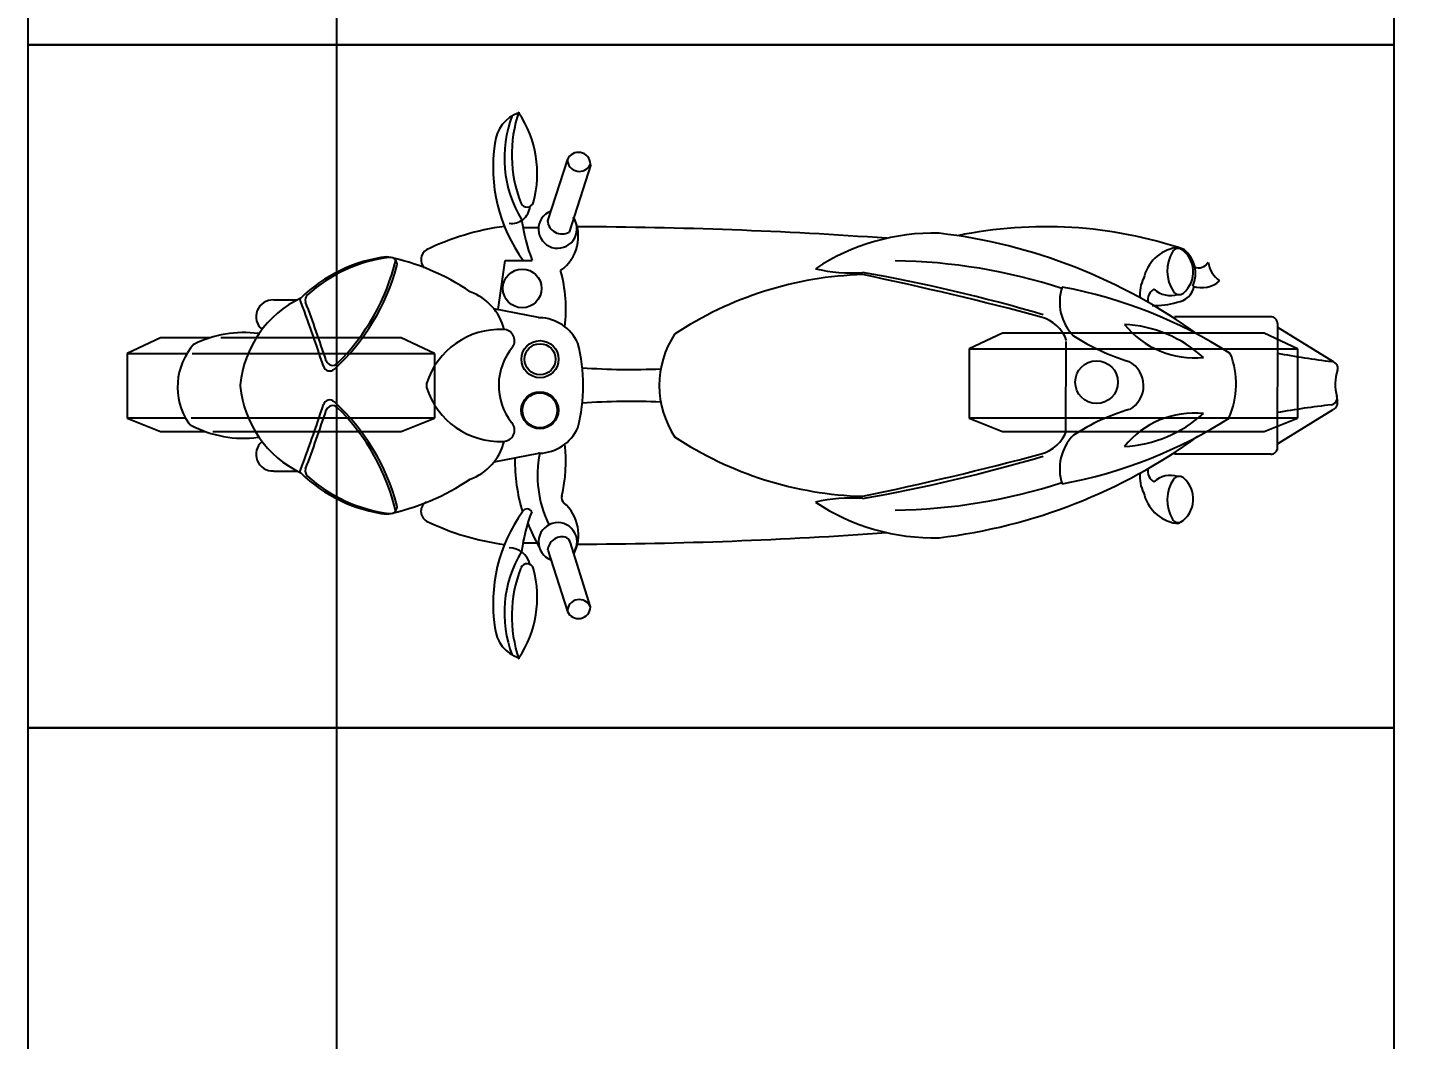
# Model space of a CAD drawing. Header units: feet. Extents: x 109753 to 150441, y 47761 to 75080.
# Drawn here: x 125996.8 to 126058.2, y 50818.3 to 50862.7 of the extents above; entities that cross this region are included whole.
import ezdxf

# ---------------------------------------------------------------- set-up
doc = ezdxf.new("R2010")
doc.units = ezdxf.units.FT
doc.header["$LTSCALE"] = 50
doc.header["$MEASUREMENT"] = 0
doc.header["$PDMODE"] = 3
doc.header["$PDSIZE"] = -10
doc.linetypes.add('ACAD_ISO04W100', pattern=[30, 24, -3, 0, -3])
doc.layers.add('DIMENSION', color=5, linetype='Continuous', lineweight=15)
doc.styles.add('TIMES', font='arial.ttf')
doc.dimstyles.new("1-8'", dxfattribs={"dimtxt": 6, "dimasz": 3, "dimexe": 2, "dimexo": 1, "dimgap": 2, "dimtad": 1, "dimdec": 0, "dimzin": 3, "dimdsep": 46, "dimlunit": 4, "dimtxsty": 'TIMES', "dimblk": 'ARCHTICK', "dimcen": 8, "dimdle": 2, "dimclrt": 7, "dimadec": 0, "dimazin": 0, "dimtfac": 1, "dimtdec": 0, "dimtix": 1, "dimtmove": 0, "dimatfit": 3, "dimfxl": 2, "dimfxlon": 1, "dimarcsym": 0})

# ---------------------------------------------------------------- blocks, each defined once
blk = doc.blocks.new('_ArchTick')
at = {"color": 0, "linetype": 'ByBlock', "const_width": 0.15}
blk.add_lwpolyline([(-0.5, -0.5), (0.5, 0.5)], dxfattribs=at)
blk = doc.blocks.new('*D878')
at = {"layer": 'Defpoints', "color": 0, "transparency": 16777216}
for p in [(126019.328, 50912.788), (126019.328, 50696.67), (126127.328, 50696.67)]:
    blk.add_point(p, dxfattribs=at)
at = {"layer": 'DIMENSION', "color": 0, "lineweight": -2, "transparency": 16777216}
for p, q in [((126127.328, 50914.788), (126127.328, 50694.67)), ((126125.328, 50912.788), (126129.328, 50912.788)), ((126125.328, 50696.67), (126129.328, 50696.67))]:
    blk.add_line(p, q, dxfattribs=at)
at = {"layer": 'DIMENSION', "color": 0, "lineweight": -2, "transparency": 16777216, "xscale": 3, "yscale": 3, "zscale": 3}
for p, rotation in [((126127.328, 50912.788), 90), ((126127.328, 50696.67), 270)]:
    blk.add_blockref('_ArchTick', p, dxfattribs=dict(at, rotation=rotation))
at = {"layer": 'DIMENSION', "color": 7, "transparency": 16777216, "insert": (126122.264, 50804.729), "char_height": 6, "attachment_point": 5, "rotation": 90, "style": 'TIMES'}
blk.add_mtext('18\'-0"', dxfattribs=at)
blk = doc.blocks.new('*D918')
at = {"layer": 'Defpoints', "color": 0, "transparency": 16777216}
for p in [(126019.328, 50903.788), (126019.328, 50705.67), (126109.328, 50705.67)]:
    blk.add_point(p, dxfattribs=at)
at = {"layer": 'DIMENSION', "color": 0, "lineweight": -2, "transparency": 16777216}
for p, q in [((126109.328, 50905.788), (126109.328, 50703.67)), ((126107.328, 50903.788), (126111.328, 50903.788)), ((126107.328, 50705.67), (126111.328, 50705.67))]:
    blk.add_line(p, q, dxfattribs=at)
at = {"layer": 'DIMENSION', "color": 0, "lineweight": -2, "transparency": 16777216, "xscale": 3, "yscale": 3, "zscale": 3}
for p, rotation in [((126109.328, 50903.788), 90), ((126109.328, 50705.67), 270)]:
    blk.add_blockref('_ArchTick', p, dxfattribs=dict(at, rotation=rotation))
at = {"layer": 'DIMENSION', "color": 7, "transparency": 16777216, "insert": (126104.264, 50804.729), "char_height": 6, "attachment_point": 5, "rotation": 90, "style": 'TIMES'}
blk.add_mtext('16\'-6"', dxfattribs=at)
blk = doc.blocks.new('A$C3fdc10ae')
at = {"color": 0, "transparency": 33554623}
for p, q in [((-0.43, 6.357), (0.34, 8.733)), ((1.226, 8.53), (0.397, 5.919)), ((-0.786, 6.089), (-1.389, 6.089)), ((-2.341, 2.928), (-2.077, 4.824)), ((-2.077, 4.824), (-1.032, 4.82)), ((-11.006, 3.304), (-10.087, 3.304)), ((-0.785, 2.62), (-2.509, 2.961)), ((27.469, 2.652), (23.752, 2.652)), ((27.728, 2.392), (27.709, -2.493)), ((27.728, 2.254), (29.882, 0.929)), ((-15.372, 1.836), (-16.663, 1.229)), ((-13.468, 1.836), (-15.372, 1.836)), ((-6.089, 1.836), (-13.04, 1.836)), ((-4.799, 1.229), (-6.089, 1.836)), ((17.122, 2.016), (15.832, 1.408)), ((27.211, 2.016), (17.122, 2.016)), ((19.559, -1.795), (19.573, 1.696)), ((28.502, 1.408), (27.211, 2.016)), ((-16.663, 1.229), (-14.354, 1.229)), ((-16.663, 1.229), (-16.663, -0.318)), ((-14.146, 1.229), (-4.799, 1.229)), ((-4.799, 1.229), (-4.799, -1.258)), ((15.832, 1.408), (28.502, 1.408)), ((15.832, 1.408), (15.832, -0.318)), ((28.502, 1.408), (28.502, -1.258)), ((-16.663, -0.318), (-16.663, -1.258)), ((15.832, -0.318), (15.832, -1.258)), ((27.728, -2.257), (29.882, -0.932)), ((-16.663, -1.258), (-15.372, -1.783)), ((-14.407, -1.258), (-16.663, -1.258)), ((-4.799, -1.258), (-14.184, -1.258)), ((-6.089, -1.783), (-4.799, -1.258)), ((15.832, -1.258), (17.122, -1.783)), ((28.502, -1.258), (15.832, -1.258)), ((27.211, -1.783), (28.502, -1.258)), ((-15.372, -1.783), (-13.634, -1.783)), ((-13.354, -1.783), (-6.089, -1.783)), ((17.122, -1.783), (27.211, -1.783)), ((-0.785, -2.623), (-2.509, -2.964)), ((27.469, -2.655), (23.752, -2.655)), ((-11.006, -3.306), (-10.087, -3.306)), ((-0.843, -6.092), (-1.346, -6.092)), ((-0.43, -6.359), (0.332, -8.732)), ((1.217, -8.54), (0.431, -6.037))]:
    blk.add_line(p, q, dxfattribs=at)
for centre, radius in [((-1.415, 3.745), 0.747), ((-0.728, 1.012), 0.716), ((-0.728, 1.012), 0.599), ((20.748, 0.124), 0.825), ((-0.736, -0.957), 0.716), ((-0.736, -0.957), 0.675)]:
    blk.add_circle(centre, radius, dxfattribs=at)
for centre, radius, start, end in [((-1.131, 9.237), 1.343, 107.8335, 175.6324), ((2.447, 8.772), 4.553, 158.8651, 211.3589), ((3.273, 8.907), 5.093, 160.9801, 201.4553), ((-5.081, 8.166), 4.247, 345.0707, 33.577), ((3.559, 8.411), 6.1, 171.249, 216.047), ((0.752, 8.528), 0.468, 3.4263, 155.4523), ((0.789, 8.725), 0.463, 180.3627, 338.5159), ((-1.227, 7.139), 0.258, 201.4553, 345.0707), ((-1.827, 6.969), 0.715, 262.7263, 354.5091), ((-0.047, 6.037), 0.741, 111.1989, 34.221), ((-0.873, 5.757), 1.622, 305.3616, 27.4554), ((-0.783, -3.726), 9.951, 97.6118, 115.8072), ((5.703, 7.404), 7.213, 187.9774, 200.987), ((0.12, 6.405), 0.559, 183.9533, 299.7039), ((0.211, -167.994), 174.117, 85.90316, 89.83203), ((18.773, -10.66), 16.787, 71.3807, 101.6721), ((14.457, -2.37), 8.248, 88.4912, 123.5263), ((12.188, -15.149), 21.17, 53.9224, 83.2556), ((-5.923, -0.759), 5.773, 97.1186, 134.326), ((-5.834, -0.788), 5.773, 96.9885, 132.1034), ((-8.399, -3.709), 8.855, 55.7911, 78.5291), ((-6.505, 4.685), 0.258, 345.211, 96.9885), ((-4.884, 4.859), 0.439, 121.7968, 225.6597), ((24.059, 3.81), 1.529, 99.471, 168.2711), ((24.935, 4.425), 1.461, 149.7731, 213.3298), ((23.896, 5.03), 0.258, 53.1193, 149.7731), ((23.85, 5.063), 0.258, 57.1244, 99.471), ((23.411, 4.384), 1.067, 309.9836, 57.1244), ((23.348, 4.317), 1.218, 336.5511, 49.8905), ((-14.274, 6.736), 8.294, 312.5518, 345.211), ((-14.363, 6.766), 8.294, 314.4854, 346.5575), ((-5.258, 2.95), 5.527, 352.91, 15.5805), ((11.244, 10.05), 5.705, 256.3855, 274.7303), ((0.325, -59.808), 65.176, 73.63467, 79.9361), ((12.716, -16.702), 21.511, 71.8914, 89.3263), ((24.693, 4.939), 0.4, 243.2149, 333.2149), ((26.11, 4.918), 1.072, 188.5868, 234.984), ((12.107, -9.539), 13.82, 91.5863, 123.5656), ((-12.981, -114.904), 121.714, 74.95643, 78.28849), ((21.153, 3.212), 1.83, 161.3065, 225.0385), ((15.945, -14.482), 18.608, 57.6407, 79.2365), ((23.827, 3.53), 1.408, 154.1888, 186.0796), ((23.76, 3.975), 0.766, 276.882, 350.1804), ((24.809, 4.786), 1.013, 250.1626, 312.6324), ((-8.185, -0.355), 4.125, 115.4282, 174.7569), ((-11.045, 2.66), 0.64, 86.6493, 230.6142), ((-58.278, -15.063), 51.667, 17.8076, 20.8767), ((-9.531, 3.303), 0.258, 132.1034, 200.7141), ((-4.13, 1.663), 2.076, 13.7539, 70.0431), ((23.217, 3.288), 0.497, 121.5068, 188.4594), ((23.599, 4.445), 0.974, 228.7623, 287.0482), ((23.93, 3.764), 0.258, 213.3298, 309.9836), ((-58.1, -15.063), 51.667, 18.0585, 20.7141), ((22.971, 6.045), 2.964, 268.435, 287.2716), ((-0.735, 2.874), 0.258, 258.8259, 268.1063), ((-0.799, 0.933), 1.683, 24.5908, 88.1063), ((18.202, 1.207), 1.488, 20.9413, 74.0714), ((24.516, 4.522), 3.457, 218.7688, 275.8684), ((21.551, -2.571), 4.935, 47.7607, 86.8764), ((27.469, 2.393), 0.258, 359.78, 90), ((-12.168, -2.254), 4.292, 82.37, 116.5546), ((-2.269, -0.809), 2.969, 87.4836, 162.6714), ((-2.144, 1.726), 0.432, 326.8206, 89.341), ((-5.79, 0), 6.723, 345.9193, 14.0669), ((7.478, -0.003), 3.604, 146.6869, 213.5011), ((24.327, 8.754), 8.167, 236.8388, 253.4741), ((-12.228, -0.061), 2.486, 138.1825, 213.8089), ((0, 0), 2.323, 140.1157, 218.081), ((22.955, 0.053), 3.178, 335.6159, 21.8623), ((34.534, 38.511), 37.884, 259.643, 262.8628), ((-8.84, 0.817), 0.258, 197.8076, 312.5518), ((-8.732, 1.033), 0.258, 198.0585, 314.4854), ((2.757, 25.79), 25.176, 265.7656, 272.6747), ((21.499, -0.009), 1.061, 299.8517, 61.5602), ((29.795, 0.664), 0.258, 342.0292, 82.8628), ((31.699, 0.046), 1.744, 162.0292, 195.4995), ((-12.036, -0.001), 0.258, 174.7569, 185.2431), ((-4.857, -0.001), 0.258, 162.6714, 197.3286), ((-8.185, 0.352), 4.125, 185.2431, 244.5718), ((-2.269, 0.806), 2.969, 197.3286, 272.5164), ((29.77, -0.489), 0.258, 276.7282, 15.4995), ((31.699, -0.049), 1.744, 196.1487, 197.9708), ((-58.278, 15.061), 51.667, 339.1233, 342.1924), ((-58.1, 15.061), 51.667, 339.2859, 341.9415), ((-8.84, -0.819), 0.258, 47.4482, 162.1924), ((-8.732, -1.036), 0.258, 45.5146, 161.9415), ((-14.274, -6.739), 8.294, 14.789, 47.4482), ((-14.363, -6.768), 8.294, 12.9439, 45.5146), ((2.757, -25.793), 25.176, 87.3269, 94.2348), ((24.327, -8.757), 8.167, 106.5259, 123.1612), ((24.516, -4.524), 3.457, 84.1316, 141.2312), ((34.239, -38.369), 37.884, 96.7282, 99.917), ((29.748, -0.661), 0.302, 296.4179, 14.1127), ((-14.079, -1.301), 0.258, 213.8089, 241.7204), ((-12.168, 2.252), 4.292, 241.7204, 277.63), ((-2.144, -1.728), 0.432, 270.659, 41.2633), ((-1.625, -1.273), 0.258, 218.081, 221.2633), ((15.945, 14.479), 18.608, 280.7635, 302.3593), ((21.551, 2.568), 4.935, 273.1236, 312.2393), ((-4.13, -1.665), 2.076, 289.9569, 346.2461), ((-0.799, -0.936), 1.683, 271.8937, 335.4092), ((12.107, 9.537), 13.82, 236.4344, 268.4137), ((12.188, 15.146), 21.17, 276.7444, 306.0776), ((18.202, -1.21), 1.488, 285.9286, 339.0587), ((21.153, -3.215), 1.83, 134.9615, 198.6935), ((-11.045, -2.663), 0.64, 129.3858, 273.3507), ((3.467, -3.472), 4.295, 168.536, 206.1876), ((-0.735, -2.877), 0.258, 91.8937, 101.1741), ((-5.258, -2.953), 5.527, 346.2044, 7.09), ((-12.981, 114.902), 121.714, 281.71151, 285.04357), ((27.469, -2.396), 0.258, 270, 0.22), ((-9.531, -3.306), 0.258, 159.2859, 227.8966), ((5.435, -2.859), 7.137, 179.6103, 196.4293), ((0.325, 59.805), 65.176, 280.0639, 286.36533), ((23.217, -3.291), 0.497, 171.5406, 238.4932), ((-5.923, 0.756), 5.773, 225.674, 262.8814), ((-5.834, 0.786), 5.773, 227.8966, 263.0115), ((-8.399, 3.706), 8.855, 281.4709, 304.2089), ((12.716, 16.699), 21.511, 270.6737, 288.1086), ((23.827, -3.533), 1.408, 173.9204, 205.8112), ((23.599, -4.448), 0.974, 72.9518, 131.2377), ((24.935, -4.428), 1.461, 146.6702, 210.2269), ((23.93, -3.767), 0.258, 50.0164, 146.6702), ((23.411, -4.386), 1.067, 302.8756, 50.0164), ((0.36, -4.332), 0.258, 166.2044, 230.5283), ((24.059, -3.813), 1.529, 191.7289, 260.529), ((-6.505, -4.688), 0.258, 263.0115, 14.789), ((-4.884, -4.862), 0.439, 122.1668, 238.2032), ((-1.227, -4.965), 0.199, 25.8851, 151.8234), ((-0.879, -5.762), 1.634, 332.849, 48.8486), ((11.244, -10.053), 5.705, 85.2697, 103.6145), ((14.457, 2.367), 8.248, 236.4737, 271.5088), ((-0.783, 3.724), 9.951, 244.1928, 262.3882), ((3.559, -8.414), 6.1, 144.5482, 188.751), ((5.703, -7.407), 7.213, 159.4494, 172.0226), ((5.468, -2.71), 7.161, 201.2933, 209.2826), ((-0.041, -6.04), 0.743, 325.93, 248.3295), ((23.896, -5.033), 0.258, 210.2269, 306.8807), ((23.85, -5.065), 0.258, 260.529, 302.8756), ((0.12, -6.403), 0.557, 77.788, 175.493), ((0.183, -6.111), 0.258, 16.6095, 77.8213), ((0.211, 167.991), 174.117, 270.16797, 274.09684), ((2.447, -8.775), 4.553, 148.6411, 201.1349), ((-1.94, -7.109), 0.847, 13.8012, 88.4843), ((-1.227, -7.141), 0.258, 14.9293, 158.5447), ((3.273, -8.91), 5.093, 158.5447, 199.0199), ((-5.081, -8.169), 4.247, 326.423, 14.9293), ((0.789, -8.728), 0.463, 21.4841, 179.6373), ((0.752, -8.531), 0.468, 204.5477, 356.5737), ((-1.131, -9.24), 1.343, 184.3676, 252.1665)]:
    blk.add_arc(centre, radius, start, end, dxfattribs=at)

msp = doc.modelspace()

# ---------------------------------------------------------------- linework, layer by layer
at = {"linetype": 'ACAD_ISO04W100', "ltscale": 3}
msp.add_line((126010.328, 50387.718), (126010.328, 51137.906), dxfattribs=at)
at = {"transparency": 33554559}
for points in [[(125996.758, 50892.002), (125996.758, 50862.002), (126056.758, 50862.002), (126056.758, 50892.002)], [(125996.758, 50862.002), (125996.758, 50832.002), (126056.758, 50832.002), (126056.758, 50862.002)], [(125996.758, 50832.002), (125996.758, 50802.002), (126056.758, 50802.002), (126056.758, 50832.002)]]:
    msp.add_lwpolyline(points, close=True, dxfattribs=at)

# ---------------------------------------------------------------- block references
at = {"xscale": 1.138255642331752, "yscale": 1.138255642331752, "zscale": 1.138255642331752}
msp.add_blockref('A$C3fdc10ae', (126020.076, 50847.04), dxfattribs=at)

# ---------------------------------------------------------------- dimensions: what is measured, and where the dimension line sits
at = {"layer": 'DIMENSION'}
for base, p1, p2, picture, middle in [((126127.328, 50696.67), (126019.328, 50912.788), (126019.328, 50696.67), '*D878', (126122.264, 50804.729)), ((126109.328, 50705.67), (126019.328, 50903.788), (126019.328, 50705.67), '*D918', (126104.264, 50804.729))]:
    dim = msp.add_linear_dim(base=base, p1=p1, p2=p2, angle=90, dimstyle="1-8'", dxfattribs=at)
    dim.commit()
    dim.dimension.update_dxf_attribs({"geometry": picture, "text_midpoint": middle})

doc.saveas('drawing.dxf')
